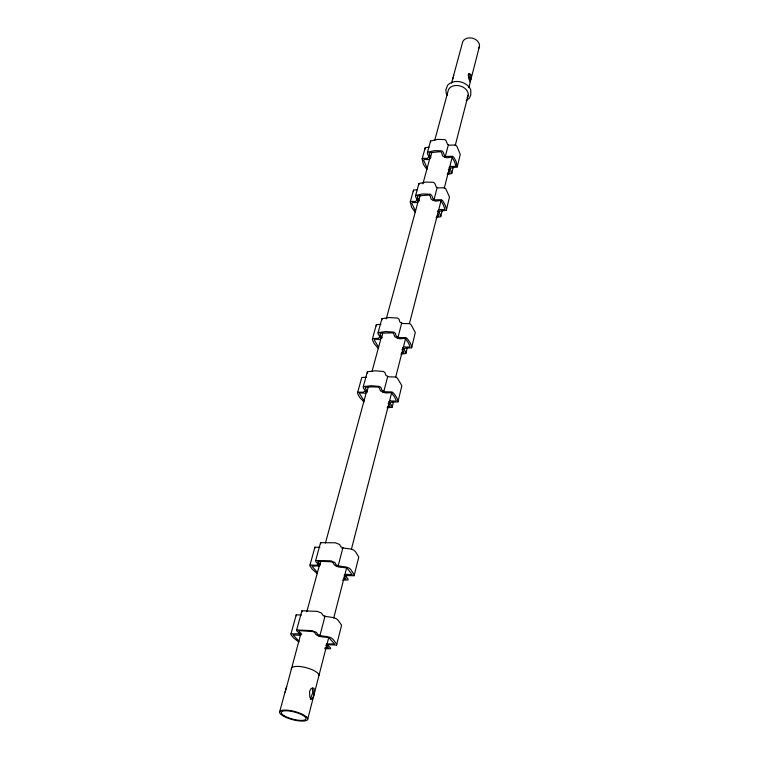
<?xml version="1.0" encoding="UTF-8"?>
<svg xmlns="http://www.w3.org/2000/svg" width="759" height="759" viewBox="0 0 759 759"><rect width="100%" height="100%" fill="white"/><g stroke="black" fill="none" stroke-linecap="round" stroke-linejoin="round"><path stroke-width="1.14" d="M314.9 548.292L314.909 547.22L319.909 547.315M387.118 407.811L392.109 407.26L392.109 406.027L390.145 403.323L391.075 402.213L397.963 401.834L401.862 385.724L397.46 378.238L395.856 377.005L389.101 376.844L386.682 375.885L385.705 375.06L385.041 372.745L383.513 371.483L375.022 370.809L367.356 371.806L363.286 386.663L363.333 387.944L365.392 390.724L363.352 392.166L357.698 392.27L357.622 393.494L359.472 397.118L363.931 402.023M400.932 354.168L405.799 353.514L405.828 352.242L403.959 349.472L404.879 348.305L411.606 347.783L415.296 332.499L411.122 324.833L409.585 323.59L403.001 323.533L400.667 322.584L399.727 321.75L399.12 319.368L397.65 318.087L389.395 317.528L381.91 318.685L378.077 332.67L378.096 333.998L380.05 336.835L378.039 338.372L372.517 338.58L372.432 339.852L374.168 343.571L378.428 348.59M436.102 217.577L440.666 216.676L440.742 215.309L439.11 212.406L440.021 211.116L446.301 210.29L449.489 197.027L445.894 189L444.508 187.739L438.379 187.928L436.235 187.008L434.916 183.64L433.598 182.331L425.932 182.056L418.911 183.574L415.657 195.442L415.628 196.856L417.327 199.816L415.401 201.543L411.843 201.344L410.239 201.979L411.568 207.273L415.334 212.482M418.873 184.997L418.911 183.574M447.203 174.494L451.662 173.526L451.747 172.141L450.191 169.21L451.083 167.891L457.222 166.98L460.267 154.324L456.842 146.221L455.504 144.95L449.518 145.216L447.44 144.305L446.188 140.899L444.916 139.58L437.44 139.39L430.571 141.003L427.488 152.236L427.44 153.679L429.072 156.667L427.165 158.441L423.702 158.28L422.127 158.944L423.361 164.305L426.975 169.551M430.514 142.445L430.571 141.003M324.843 648.698L330.573 648.755L330.459 647.797L328.04 645.501L328.97 644.723L336.588 645.065L336.635 644.116L334.406 641.118C330.592 634.657 322.926 637.702 317.518 634.268L316.55 632.408L312.053 630.653L296.655 629.951L296.826 630.957L299.378 633.329L299.037 633.803L290.991 633.831L291.029 634.79L293.429 637.788L298.847 642.048M342.518 580.104L348.096 579.971L348.02 578.927L345.743 576.489L346.673 575.607L354.092 575.72L354.159 574.686L352.091 571.48C348.742 564.63 341.047 568.102 335.858 564.563L334.975 562.561L330.649 560.797L315.668 560.54L315.801 561.641L318.201 564.146L317.85 564.677L316.105 565.246L310.004 564.971L310.014 566.024L312.243 569.222L317.376 573.7M376.265 325.953L376.36 324.662L380.895 324.359M468.787 87.683L479.46 46.308M413.361 191.543L413.503 190.158L417.45 189.646M425.059 149.153L425.22 147.749L429.072 147.18M397.963 401.834L398.105 400.61L396.388 396.976L393.627 393.181L392.014 391.957L385.202 391.767L382.764 390.8L381.777 389.984L381.094 387.688L379.557 386.426L370.999 385.724L363.286 386.663M411.606 347.783L411.757 346.512L410.154 342.774L407.526 338.893L405.97 337.651L399.338 337.565L396.985 336.617L396.037 335.782L395.411 333.419L393.93 332.138L385.61 331.56L378.077 332.67M478.445 48.68A8.71 6.594 14.8 0 0 479.185 43.68L477.648 41.185A8.71 6.594 14.8 0 0 468.512 37.95A8.71 6.594 14.8 0 0 462.392 43.016L451.529 83.177M446.301 210.29L446.491 208.934L445.135 204.987L442.839 200.926L441.444 199.664L435.268 199.835L433.114 198.915L431.776 195.556L430.448 194.247L422.725 193.943L415.657 195.442M470.95 79.297L471.111 74.913L469.574 73.651L468.256 74.771L468.569 77.551L470.144 81.792L470.447 81.27M452.762 79.259L452.971 77.854M457.222 166.98L456.15 161.61L453.958 157.511L452.601 156.24L446.577 156.487L444.489 155.567L443.218 152.179L441.937 150.861L434.404 150.652L427.488 152.236M313.837 695.405L314.084 688.337L312.347 687.939L310.687 689.115L309.52 691.553L309.89 697.445L311.996 699.57L313.638 696.174L328.713 637.541M285.194 692.17L300.621 634.581M336.588 645.065L341.417 625.919L341.474 624.951L339.292 621.887C335.611 615.312 327.935 618.481 322.584 615.018L321.636 613.111L317.186 611.365L301.911 610.786L296.655 629.951M354.092 575.72L358.599 557.846L358.675 556.793L356.645 553.529C353.409 546.594 345.715 550.171 340.582 546.603L339.719 544.564L335.44 542.799L320.564 542.657L315.668 560.54M392.109 407.26L393.551 401.568M405.799 353.514L407.166 348.153M440.666 216.676L442.317 210.215M451.662 173.526L453.095 167.919M307.774 718.972L313.638 696.174M333.723 618.044L346.702 567.59M351.417 549.25L391.521 393.295M395.648 377.242L405.667 338.258M409.499 323.353L441.055 200.651M444.29 188.042L452.25 157.075M455.201 145.614L468.18 95.16M387.754 376.379L383.855 391.302L382.972 392.128L380.572 390.913L379.206 387.726L377.897 387.062L371.711 386.853L365.667 387.232L365.212 387.925L367.422 391.644L365.496 393.219L360.174 392.925L359.434 393.475L364.111 400.818M401.71 323.078L398.039 337.11L397.166 337.983L394.841 336.768L393.57 333.495L392.308 332.822L380.382 333.22L379.927 333.941L382.014 337.755L380.107 339.425L374.927 339.216L374.187 339.795L378.627 347.328M437.184 187.492L434.072 199.399L433.228 200.376L431.112 199.162L430.059 195.708L428.911 195.035L417.792 195.936L417.336 196.723L419.12 200.727L417.279 202.587L412.46 202.568L411.748 203.222L415.571 211.125M448.36 144.789L445.41 156.06L444.575 157.056L442.525 155.851L441.539 152.35L440.419 151.686L429.566 152.72L429.11 153.527L430.808 157.578L428.987 159.475L424.281 159.513L423.579 160.187L427.222 168.175M321.095 561.043L319.254 565.958L311.958 566.119L317.499 572.684M368.096 387.631L366.863 392.194L365.022 391.378M382.621 334.045L381.454 338.334L379.68 337.518L380.268 335.374M420.334 194.911L418.579 201.372L416.957 200.566L417.545 198.412M431.795 152.625L430.268 158.233L428.702 157.436L429.309 155.187M318.457 562.457L317.85 564.677L319.89 565.493L320.421 564.354L317.831 561.745L318.277 561.186L331.474 561.812L332.935 562.466C334.814 568.235 342.309 566.982 346.872 567.96L352.176 574.582L345.554 574.392L344.102 575.161L346.123 575.967M279.54 712.284L285.697 689.599M306.826 611.707L319.235 565.948M325.45 543.064L366.104 393.209M372.005 371.474L380.695 339.444M386.274 318.856L418.247 201.021M422.896 183.868L429.727 158.697M434.698 140.396L448.038 91.203A10.284 7.429 14.8 0 1 461.064 86.27A10.284 7.429 14.8 0 1 467.003 97.826M290.991 633.831L296.238 614.818L301.37 615.056M310.004 564.971L314.909 547.22M357.698 392.27L361.777 377.489L366.426 377.27M372.517 338.58L376.36 324.662M410.239 201.979L413.503 190.158M422.127 158.944L425.22 147.749M469.356 80.027L469.906 75.046L468.379 73.784M285.896 688.83L286.665 686.734M453.493 75.891L453.816 75.378M310.384 699.409L312.717 692.616L312.48 688.176M437.336 211.505L437.896 210.879L439.499 211.676M466.197 100.615L469.328 98.205L470.798 94.894L470.741 89.714C466.88 81.469 454.157 78.424 447.611 85.188L445.818 89.989L446.33 93.68L447.487 95.425M341.986 548.539L342.878 547.865L338.182 565.825L337.281 566.47M438.503 210.205L440.505 209.493L444.081 209.702L444.821 209.057L443.465 205.12L441.159 201.059L439.888 200.556L435.704 201.163L433.228 200.376M298.932 641.118L293.031 634.941L299.739 635.292L301.721 634.239L298.923 631.118L299.359 630.615L312.936 631.611L314.454 632.256C316.826 637.797 324.216 636.583 328.941 637.721L334.596 643.964L326.977 643.85M324.084 616.849L324.985 616.251L319.947 635.492L319.046 636.061M447.658 173.223L449.622 173.052L450.087 172.274L448.379 169.238M436.558 216.334L438.569 216.182L439.034 215.423L437.649 213.364M401.378 353.03L403.522 352.973L403.997 352.28L401.966 349.406M387.555 406.71L389.765 406.701L390.24 406.037L388.105 403.228M343.628 579.24L346 578.804L344.102 577.058M324.975 647.863L328.381 647.626L325.763 645.235M299.037 633.803L301.152 634.619M326.323 644.23L328.419 645.036M382.972 392.128L385.762 392.982L390.344 392.678L391.777 393.2L394.547 396.995L396.264 400.629L395.486 401.169L390.117 400.875L388.722 401.881L390.534 402.687M397.166 337.983L399.86 338.827L404.338 338.419L405.723 338.95L408.351 342.831L409.964 346.569L409.196 347.148L403.978 346.929L402.593 347.992L404.348 348.798M444.575 157.056L446.985 157.825L451.074 157.17L452.317 157.663L454.518 161.752L455.798 165.737L455.068 166.411L450.324 166.439L449.015 167.673L450.58 168.46M291.437 669.144L291.304 668.907A14.269 4.545 14.8 0 1 305.071 667.398A14.269 4.545 14.8 0 1 318.989 675.377M301.911 610.786L302.063 611.82M320.564 542.657L320.687 543.776M296.238 614.818L296.276 615.805M367.356 371.806L367.394 373.086M381.91 318.685L381.919 320.023M306.674 717.056L303.572 714.893A14.563 4.193 14.8 0 0 280.574 710.803A14.563 4.193 14.8 0 0 293.724 719.93A14.563 4.193 14.8 0 0 306.674 717.056M283.875 715.566A12.751 3.672 14.8 0 0 305.099 719.788A12.751 3.672 14.8 0 0 291.978 711.439A12.751 3.672 14.8 0 0 283.875 715.566"/></g></svg>
